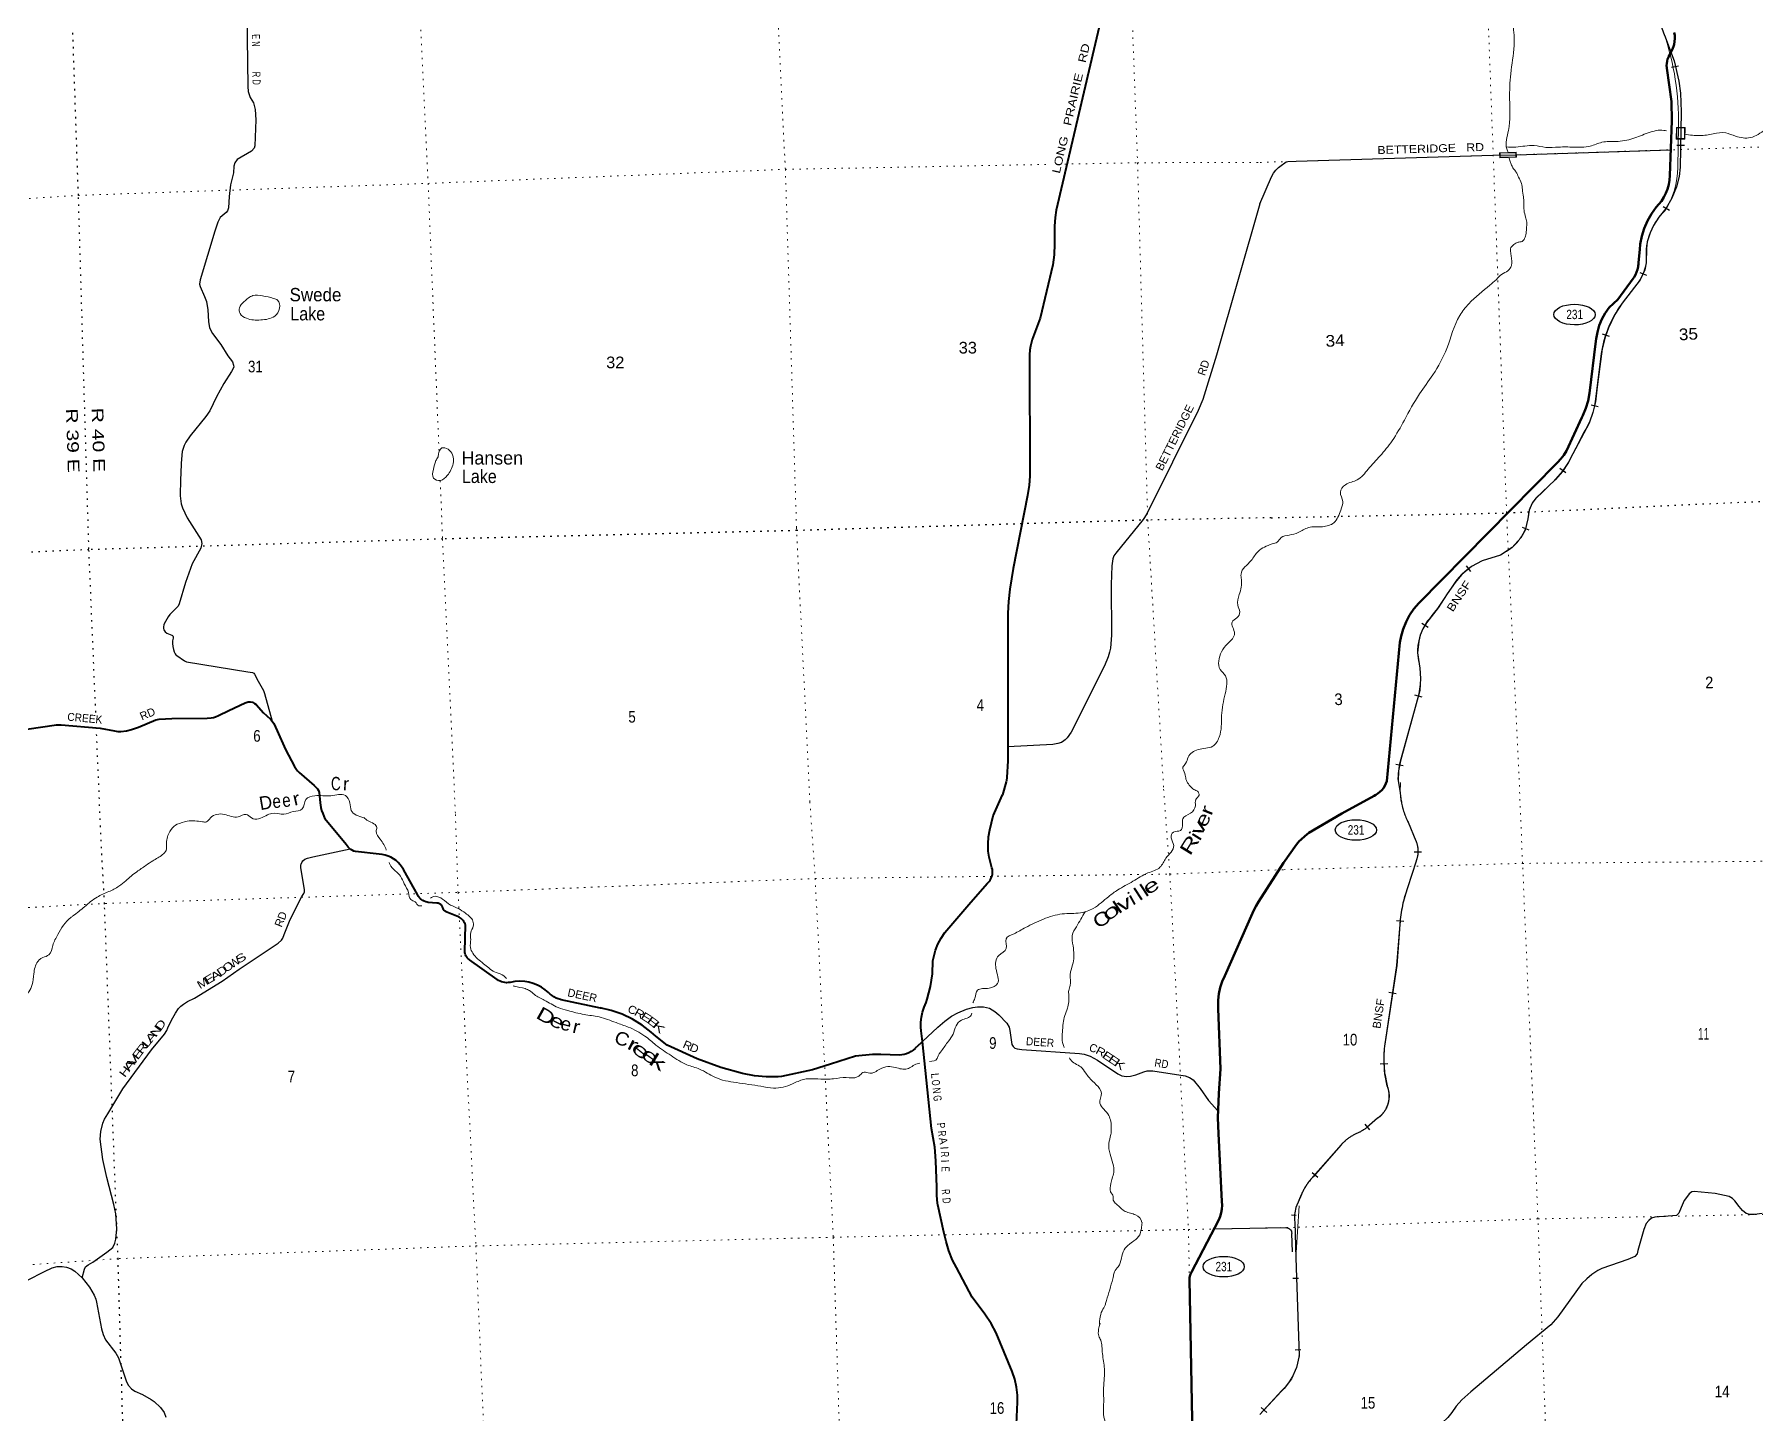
# Model space of a CAD drawing. Header units: feet. Extents: x 733631 to 986127, y 195788 to 388968.
# Drawn here: x 780988 to 806807, y 234377 to 255072 of the extents above; entities that cross this region are included whole.
import ezdxf
from ezdxf.enums import TextEntityAlignment as Align

# ---------------------------------------------------------------- set-up
doc = ezdxf.new("R2010")
doc.units = ezdxf.units.FT
doc.header["$LTSCALE"] = 70
doc.linetypes.add('DOTTED', pattern=[1.5, 0.3, -1.2])
for name, color, linetype, lineweight in [('17', 7, 'Continuous', 25), ('23', 7, 'Continuous', 70), ('26', 7, 'Continuous', 40), ('29', 7, 'Continuous', 25), ('31', 7, 'Continuous', 13), ('34', 7, 'Continuous', 25), ('39', 7, 'Continuous', 13), ('6', 7, 'DOTTED', 25), ('7', 7, 'DOTTED', 13)]:
    doc.layers.add(name, color=color, linetype=linetype, lineweight=lineweight)
for name, color, linetype in [('27', 7, 'Continuous'), ('30', 7, 'Continuous'), ('41', 7, 'Continuous')]:
    doc.layers.add(name, color=color, linetype=linetype)

msp = doc.modelspace()

# ---------------------------------------------------------------- linework, layer by layer
at = {"layer": '17'}
for centre, major_axis in [((804077.4, 250871.76), (-309.24, 1)), ((800800.27, 243142.77), (-309.24, 1)), ((798817.85, 236594.58), (309.24, -1))]:
    msp.add_ellipse(centre, major_axis=major_axis, ratio=0.500121, dxfattribs=at)
at = {"layer": '23'}
for points in [[(801265.26, 243873.47), (801460.91, 245952.57), (801478.22, 246047.25), (801509.4, 246156.67), (801551.84, 246262.24), (801605.08, 246362.79), (801668.54, 246457.23), (801741.52, 246544.51), (803813.07, 248642.24), (803824.41, 248653.01), (803874.46, 248706.96), (803918.59, 248765.85), (803956.32, 248829.02), (804188.47, 249329.65), (804203.05, 249358.84), (804248.15, 249466.61), (804281.73, 249578.5), (804303.43, 249693.29), (804397.33, 250475.03), (804401.1, 250506.99), (804420.14, 250608.04), (804449.63, 250706.54), (804489.26, 250801.41), (804538.59, 250891.63), (804597.08, 250976.19), (804727.12, 251097.58), (804955.63, 251411.79), (804970.36, 251432.38), (804991.74, 251468.3), (805009.24, 251506.26), (805022.69, 251545.84), (805031.92, 251586.6), (805033.88, 251603.11), (805036.81, 251627.83), (805038.89, 251653.11), (805055.07, 251849.62), (805063.44, 251926.63), (805086.93, 252046.29), (805122.79, 252162.84), (805170.65, 252275), (805229.96, 252381.55), (805300.09, 252481.31), (805380.26, 252573.19), (805417.6, 252630.1), (805448.87, 252690.74), (805473.63, 252754.31), (805491.61, 252820.13), (805502.61, 252887.46), (805506.51, 252955.57), (805537.9, 253776.94), (805530.8, 254066.12), (805461.54, 254565), (805460.61, 254573.1), (805459, 254605.65), (805460.8, 254638.18), (805465.99, 254670.35), (805474.52, 254701.8), (805486.28, 254732.19), (805488.33, 254736.18), (805501.59, 254762.01), (805513.7, 254786.18), (805540.58, 254839.8), (805553.08, 254864.74), (805561.21, 254889.8), (805570.18, 254920.95), (805578.15, 254965.91), (805581.38, 255011.46), (805579.83, 255057.1), (805573.52, 255102.33)], [(799715.51, 242648.9), (799910.22, 242926.25), (799927.64, 242951.21), (799951.96, 242976.25), (799977.33, 243002.38), (800036.7, 243052.34), (800094.34, 243097.89), (800591.16, 243388.22), (801072.28, 243656.03), (801098.84, 243669.92), (801131.25, 243690.92), (801161.29, 243715.19), (801188.63, 243742.46), (801212.96, 243772.44), (801234.03, 243804.8), (801251.6, 243839.19), (801265.26, 243873.47)], [(798353.06, 233778.37), (798303.86, 236404.59), (798306.4, 236425.09), (798312.71, 236454.52), (798322.06, 236483.13), (798334.36, 236510.61), (798744.13, 237297.58), (798764.06, 237347.33), (798779.93, 237402.56), (798789.95, 237459.15), (798793.99, 237516.47), (798792.02, 237573.9), (798739.77, 238592.54), (798728.81, 238827.27), (798743.18, 239190.69), (798769.99, 239559.27), (798737.5, 240463.38), (798735.15, 240497.02), (798735.27, 240591.81), (798745.29, 240686.06), (798765.12, 240778.74), (798794.52, 240868.85), (798833.18, 240955.39), (799252.26, 241896.22), (799270.11, 241941.03), (799302.7, 242005.79), (799341.88, 242066.79), (799715.51, 242648.9)]]:
    msp.add_lwpolyline(points, dxfattribs=at)
at = {"layer": '26'}
for points in [[(797059.59, 255663.12), (796305.35, 252436.44), (796289.09, 252327.19), (796282.14, 252195.29), (796281.8, 251930.56), (796276.68, 251766.03), (796254.6, 251618.57), (796068.19, 250816.99), (795948.43, 250496.25), (795920.6, 250399.14), (795913.15, 250342.03), (795908.68, 250268.78), (795911.5, 248446.12), (795901.99, 248314.65), (795875.53, 248158.12), (795661.39, 247062.72), (795611.84, 246756.15), (795590.56, 246570.33), (795580, 246395.53), (795582.18, 244180.82), (795567.27, 243931.83), (795561.4, 243884.34), (795556.44, 243863.24), (795501.79, 243667.62)], [(780219.37, 244559.48), (781317.68, 244719.86), (781387.59, 244721.36), (781971.29, 244669.59), (782186.24, 244628.58), (782240.23, 244618.49), (782280.97, 244618.49), (782370.15, 244627.42), (782443.93, 244647.6), (782548.89, 244686.69), (782807.55, 244795.61), (782859.09, 244804.84), (783045.63, 244815.47), (783579.01, 244819.79), (783639.95, 244824.26), (783670.99, 244830.08), (783702.03, 244839.79), (783746.01, 244858.7), (783900.21, 244933.72), (784149.21, 245047.5), (784192.84, 245063.34), (784224.87, 245064.97), (784257.85, 245057.21), (784288.89, 245041.68), (784310.75, 245024.85), (784420.2, 244897.49), (784465.43, 244859.2), (784533.33, 244799.03), (784554.67, 244775.73), (784577.95, 244738.85), (784627.23, 244628.46), (784753.65, 244348.08), (784888.36, 244096.32), (784918.78, 244050.16), (784932.98, 244030.32), (784958.2, 244003.14), (785181.86, 243810.25), (785229.8, 243760.49), (785249.2, 243737.2), (785256.52, 243706.54), (785271.54, 243549.46), (785280.25, 243479.02), (785291.81, 243436.84), (785309.35, 243391.66), (785342.48, 243308.34)], [(794300.53, 239969.62), (794283.48, 240130.47), (794283.36, 240134.51), (794279.19, 240181.01), (794278.77, 240258.67), (794286.46, 240335.95), (794302.18, 240412), (794325.77, 240486), (794356.97, 240557.12), (794373.45, 240607.08), (794421.85, 240794.94), (794450.34, 240986.83), (794458.62, 241180.65), (794470.28, 241242.82), (794497.05, 241339.25), (794533.76, 241432.35), (794580, 241521.11), (794635.26, 241604.55), (795029.19, 242059.67), (795276.91, 242344.42), (795286.85, 242353.91), (795302.72, 242371.78), (795316.64, 242391.22), (795328.45, 242412), (795338.02, 242433.9), (795345.25, 242456.69), (795350.06, 242480.1), (795352.4, 242503.89), (795352.23, 242527.8), (795349.57, 242551.55), (795344.44, 242574.9), (795301, 242735.14), (795288.67, 242826.35), (795284.7, 242933.32), (795291.95, 243040.12), (795310.31, 243145.58), (795362.39, 243353.34), (795501.79, 243667.62)], [(787100.59, 242002.29), (787094.97, 242009.76), (787087.67, 242017.59), (787079.59, 242024.62), (787070.83, 242030.76), (787061.47, 242035.95), (787051.62, 242040.13), (787041.38, 242043.27), (787030.87, 242045.31), (787020.21, 242046.25), (786891.94, 242056.17), (786875.37, 242059.2), (786853.78, 242065.25), (786832.95, 242073.51), (786813.1, 242083.91), (786794.44, 242096.33), (786777.18, 242110.63), (786761.51, 242126.65), (786747.6, 242144.23), (786735.6, 242163.16), (786519.3, 242550.2), (786500.4, 242582.42), (786473.69, 242619.38), (786443.27, 242653.34), (786409.46, 242683.94), (786372.64, 242710.83), (786333.21, 242733.73), (786291.6, 242752.38), (786248.27, 242766.58), (786203.7, 242776.18), (786158.36, 242781.06), (785799.4, 242820.05), (785777.37, 242827.65), (785754.03, 242838.41), (785731.94, 242851.56), (785711.35, 242866.94), (785692.48, 242884.38), (785675.53, 242903.71), (785660.7, 242924.7), (785342.48, 243308.34)], [(794300.53, 239969.62), (794275.98, 239946.45), (794194.63, 239869.67), (794190.65, 239865.78), (794162.46, 239841.36), (794131.88, 239820.01), (794099.23, 239801.98), (794064.87, 239787.46), (794029.19, 239776.61), (793992.56, 239769.55), (793955.4, 239766.36), (793676.15, 239777.6), (793550.82, 239775.45), (793299.04, 239751.35), (792924.85, 239632.26), (792654.76, 239544.79), (792186.99, 239444.92), (792139.52, 239441.37), (791960.01, 239439.84), (791781.34, 239457.09), (791605.44, 239492.92), (791281.31, 239581.52), (790923.54, 239711.46), (790472.5, 239915.19), (790304.52, 240051.22), (790235.79, 240113.21), (790099.74, 240217.34), (789953.54, 240306.68), (789798.81, 240380.25), (789637.23, 240437.24), (789470.58, 240477.03), (789472.72, 240473.06), (788886.74, 240597.69), (788875.74, 240599.96), (788841.6, 240609.51), (788808.64, 240622.57), (788777.24, 240639.01), (788747.72, 240658.64), (788720.41, 240681.25), (788697.13, 240704.19), (788645.46, 240747.75), (788589.53, 240785.66), (788529.94, 240817.52), (788467.34, 240842.98), (788402.43, 240861.75), (788342.28, 240870.38), (788267.58, 240873.93), (788192.92, 240869.65), (788119.12, 240857.6), (788114.89, 240856.78), (788090.25, 240853.6), (788065.42, 240853), (788040.66, 240855.01), (788016.24, 240859.59), (787992.44, 240866.7), (787969.51, 240876.26), (787947.71, 240888.16), (787927.27, 240902.28), (787509.77, 241195.99), (787500.2, 241203.37), (787487.58, 241215.02), (787476.25, 241227.94), (787466.32, 241241.96), (787457.92, 241256.95), (787451.14, 241272.73), (787446.04, 241289.13), (787442.68, 241305.98), (787441.1, 241323.09), (787448.91, 241717.32), (787443.52, 241734.76), (787435.88, 241752.77), (787426.39, 241769.89), (787415.18, 241785.92), (787402.34, 241800.69), (787388.03, 241814.04), (787372.41, 241825.82), (787355.64, 241835.9), (787337.91, 241844.17), (787319.41, 241850.55), (787169.32, 241909.86), (787169.01, 241909.97), (787160.41, 241913.8), (787152.26, 241918.49), (787144.65, 241924.02), (787137.65, 241930.31), (787131.36, 241937.3), (787125.82, 241944.91), (787121.55, 241952.29), (787106.44, 241990.8), (787100.59, 242002.29)], [(795677.49, 233465.39), (795727.88, 234562.08), (795726.12, 234665.92), (795712.2, 234787.9), (795685.61, 234907.75), (795646.64, 235024.17), (795406.2, 235600.35), (795330.23, 235742.1), (795235.21, 235882.81), (795045.7, 236138.33), (794811.81, 236580.43), (794753.64, 236692.29), (794698.02, 236830.41), (794657.14, 236973.59), (794620.95, 237112.69), (794531.33, 237519.96), (794527.48, 237544), (794515.76, 237665.82), (794516.83, 237788.21), (794504.45, 238181.79), (794487.32, 238388.95), (794438.67, 238666.6), (794300.53, 239969.62)]]:
    msp.add_lwpolyline(points, dxfattribs=at)
at = {"layer": '29'}
for p, q in [((799361.81, 252534.55), (799536.28, 252935.47)), ((799848.63, 236815.81), (799839.89, 237093.54))]:
    msp.add_line(p, q, dxfattribs=at)
for points in [[(784172.81, 255375.3), (784189.29, 254290.14), (784191.72, 254215.38), (784223.78, 254127.16), (784271.13, 254048.25), (784295.91, 253946.72), (784309.02, 253792.75), (784293.29, 253404.03), (784279.89, 253367.3), (784241.83, 253321.43), (784027.43, 253194.87), (783991.77, 253145.24), (783979.34, 253094.63), (783971.13, 252994.94), (783927.34, 252815.55), (783905.6, 252640.95), (783895.74, 252472.81), (783883.17, 252426.99), (783863.13, 252402.93), (783801.16, 252354.39), (783774.97, 252326.74), (783736.17, 252255.17), (783692.57, 252124.31), (783470.42, 251390.44), (783462.41, 251326.28), (783471.19, 251292), (783539.37, 251144.67), (783566.6, 251065.64), (783587.32, 250944.09), (783596.01, 250766.47), (783614.7, 250670.67), (783657.33, 250586.56), (783780.7, 250422.88), (783886.05, 250254.56), (783959.32, 250165.43), (783974.27, 250111.95), (783975.35, 250081.22), (783943.51, 250015.89), (783826.9, 249838.11), (783719.12, 249640.4), (783618.71, 249429.62), (783558.46, 249343.88), (783322.74, 249054.95), (783258.05, 248958.47), (783234.01, 248906.34), (783204.37, 248816.45), (783186.59, 248644), (783180.7, 248488.91)], [(799905.12, 253171.2), (802855.6, 253259.61), (803205.26, 253268.37), (805521.17, 253341.64)], [(799536.28, 252935.47), (799567.11, 252989.65), (799601.97, 253035.97), (799637.97, 253076.56), (799679.68, 253109.16), (799732.83, 253148.61), (799754.54, 253160.05), (799780.25, 253166.34), (799905.12, 253171.2)], [(799361.81, 252534.55), (798708.24, 250262.01), (798507.14, 249600.41), (798436.16, 249434.06), (797667.66, 247885.88), (797609.01, 247797.4), (797198.77, 247293.95), (797173.43, 247252.58), (797155.46, 247208.76), (797139.28, 247101.91), (797129.48, 246824.59), (797133.83, 246062.52), (797119.54, 245867.45), (797104.96, 245808.82), (797088.1, 245741.63), (797029.85, 245602.1), (796533.58, 244608.94), (796470.64, 244523.91), (796439.21, 244494.7), (796419.26, 244477.73), (796385.32, 244456.51), (796333.68, 244438.53), (796255.48, 244425.74), (795581.97, 244389.11)], [(783180.7, 248488.91), (783177.44, 248403.1), (783174.73, 248152.3), (783189.94, 248034.2), (783205.97, 247974.05), (783278.07, 247822.17), (783486.45, 247493.53), (783498.5, 247436.73), (783480.98, 247370.02), (783350.35, 247135.15), (783253.75, 246854.93), (783159.9, 246533.52), (783141.87, 246497.36), (783017.64, 246375.13), (782994.3, 246336.74), (782934.49, 246234.28), (782927.48, 246216.74), (782923.47, 246188.67), (782923.88, 246166.57), (782929.48, 246146.57), (782939.5, 246129.02), (782949.52, 246115.99), (782975.13, 246093.48), (783045.69, 246062.36), (783057.72, 246056.84), (783061.72, 246052.34), (783068.09, 246039.99), (783069.73, 246020.26), (783060.35, 245977.05), (783058.72, 245939.56), (783061.73, 245892.44), (783073.19, 245850.11), (783082.77, 245814.25), (783093.79, 245792.19), (783099.99, 245782.26), (783109.81, 245770.14), (783124.84, 245757.11), (783240.06, 245677.41), (783250.07, 245672.4), (783268.04, 245666.59), (784189.26, 245515.5), (784254.9, 245502.99), (784276.94, 245492.97), (784289.68, 245478.42), (784342.14, 245373.03), (784420.11, 245234.11), (784435.23, 245191.23), (784554.67, 244775.73)], [(781703.31, 236428.88), (781736.33, 236557.42), (781754.98, 236591.03), (781792.3, 236620.9), (781864.15, 236662.91), (782073.11, 236812.27), (782165.46, 236882.29), (782192.53, 236946.69), (782206.51, 237005.51), (782221.43, 237162.34), (782210.24, 237386.38), (782177.6, 237529.21), (782073.11, 237932.48), (782013.41, 238201.33), (781975.15, 238506.59), (781983.56, 238619.55), (782012.47, 238745.57), (782040.45, 238807.19), (782088.04, 238888.4), (782311.94, 239261.8), (782744.8, 239844.31), (782938.84, 240083.29), (782971.49, 240138.37), (782990.15, 240175.71), (783043.33, 240292.4), (783103.96, 240394.15), (783148.74, 240465.1), (783182.3, 240500.85), (783222.44, 240531.38), (783283.08, 240569.65), (783386.63, 240621), (783804.57, 240874.91), (784058.32, 241054.15), (784643.24, 241445.29), (784691.89, 241489.7), (784712.27, 241521.84), (784730.01, 241576.91), (784819.56, 241800.95), (784998.68, 242144.49), (785025.73, 242190.23), (785035.06, 242216.37), (785038.79, 242248.11), (784983.75, 242577.64), (784982.82, 242619.65), (784986.55, 242632.72), (785001.47, 242664.46), (785013.61, 242682.19), (785044.39, 242703.66), (785081.7, 242718.6), (785162.87, 242741.93), (785721.23, 242859.56)], [(794300.53, 239969.62), (794530.59, 240186.13), (794636.95, 240273.88), (794739.57, 240350.43), (794831, 240400.85), (794963.48, 240454.99), (795054.91, 240483), (795127.68, 240492.34), (795219.11, 240490.47), (795306.81, 240469.93), (795387.04, 240423.25), (795448.62, 240372.84), (795568.03, 240245.87), (795603.49, 240184.26), (795612.82, 240133.85), (795642.67, 239924.73), (795659.47, 239896.72), (795687.45, 239872.45), (795722.91, 239859.38), (795791.94, 239850.04), (796657.72, 239790.29), (796728.63, 239779.09), (796814.46, 239752.95), (796926.41, 239693.2), (797232.42, 239484.08), (797292.13, 239457.94), (797359.3, 239446.74), (797422.75, 239450.47), (797501.11, 239469.15), (797620.53, 239513.96), (797672.78, 239528.89), (797715.45, 239533.62), (797754.88, 239528.9), (798240.01, 239454.21), (798307.19, 239431.8), (798359.43, 239394.46), (798463.92, 239267.5), (798590.8, 239088.25), (798731.06, 238933.71)], [(806892.48, 237393.39), (806775.99, 237378.38), (806704.59, 237378.38), (806651.97, 237393.39), (806595.61, 237434.78), (806546.75, 237498.69), (806482.87, 237581.44), (806445.29, 237619.05), (806396.43, 237649.1), (806185.98, 237694.23), (805870.31, 237724.31), (805838.38, 237718.7), (805797.04, 237684.86), (805770.74, 237651.01), (805720, 237588.94), (805674.9, 237483.65), (805642.97, 237395.3), (805609.14, 237361.46), (805481.37, 237350.18), (805282.2, 237338.9), (805233.35, 237323.86), (805193.88, 237288.1), (805154.43, 237241.13), (805118.72, 237152.73), (805028.53, 236836.85), (805015.39, 236786.11), (804983.44, 236746.6), (804878.22, 236701.48), (804487.39, 236566.1), (804427.27, 236536.05), (804337.07, 236475.85), (804261.92, 236411.95), (804186.75, 236340.48), (803825.99, 235844.1), (803720.77, 235723.76), (803360, 235422.93), (802524.19, 234719.09)], [(798679.44, 237160.44), (799742.11, 237182.13), (799742.11, 237182.13)], [(799742.11, 237182.13), (799766.8, 237178.65), (799789.65, 237169.77), (799805.05, 237159.98), (799817.64, 237149.24), (799832.57, 237128.7), (799835.84, 237117.97), (799839.89, 237093.54)], [(780886.44, 236394.04), (781140.19, 236520.99), (781252.16, 236577.02), (781326.77, 236595.67), (781405.15, 236599.42), (781468.57, 236588.21), (781539.49, 236562.08), (781595.44, 236528.46), (781703.31, 236428.88)], [(781703.31, 236428.88), (781814.69, 236288.57), (781885.59, 236169.08), (781907.98, 236109.34), (781919.18, 236064.53), (781993.81, 235661.25), (782016.2, 235575.37), (782053.52, 235496.95), (782208.37, 235297.19), (782247.56, 235228.1), (782366.97, 234869.63), (782398.68, 234811.76), (782441.6, 234765.08), (782491.97, 234725.88), (782605.79, 234675.46), (782738.26, 234602.66), (782784.91, 234570.91), (782880.06, 234483.17), (782934.17, 234406.61), (782956.55, 234339.41)], [(802524.19, 234719.09), (802390.45, 234595.67), (802305.9, 234503.53), (802238.26, 234405.76), (802176.25, 234332.44), (802095.45, 234255.34), (801960.17, 234165.09), (801928.22, 234121.86), (801885.01, 234052.28), (801757.24, 233901.86), (801636.98, 233608.55), (801231.12, 232247.27), (801219.85, 232157.04), (801216.09, 232059.25), (801223.61, 231931.41), (801246.16, 231826.11), (801272.46, 231750.91), (801381.29, 231510.44)]]:
    msp.add_lwpolyline(points, dxfattribs=at)
at = {"layer": '31'}
for p, q in [((802954.48, 253299.2), (803204.38, 253306.55)), ((803204.38, 253306.55), (803206.58, 253231.58))]:
    msp.add_line(p, q, dxfattribs=at)
msp.add_lwpolyline([(803206.58, 253231.58), (802956.69, 253224.23), (802954.48, 253299.2)], dxfattribs=at)
msp.add_lwpolyline([(803196.61, 253298.31), (802962.71, 253291.44), (802964.44, 253232.46), (803198.34, 253239.34)], close=True, dxfattribs=at)
at = {"layer": '34'}
for p, q in [((805530.77, 254579.94), (805639.24, 254601.6)), ((805614.26, 253412.69), (805724.86, 253410.93)), ((805407.31, 252493.48), (805501.77, 252435.93)), ((805057.09, 251504.77), (805159.37, 251462.65)), ((804490.58, 250581.28), (804595.48, 250546.2)), ((804326.35, 249516.77), (804434.62, 249494.15)), ((803859.83, 248567.85), (803948.59, 248501.84)), ((803291.05, 247682.98), (803394.44, 247643.65)), ((802452.33, 247105.58), (802518.29, 247016.78)), ((801787.86, 246242.5), (801882.85, 246185.84)), ((801681.11, 245168.35), (801788.51, 245141.89)), ((801400.28, 244131.46), (801508.65, 244109.34)), ((801674.03, 242816.54), (801784.61, 242814.13)), ((801409.17, 241785.48), (801519.27, 241774.92)), ((801293.13, 240709.67), (801402.49, 240693.1)), ((801166.48, 239636.14), (801276.98, 239640.97)), ((800933.98, 238731.18), (801005.36, 238646.69)), ((800146.09, 238009.13), (800229.3, 237936.26)), ((799835.79, 237370.96), (799903.75, 237366.6)), ((799853.4, 236420.34), (799937.5, 236423.1)), ((799891.2, 235348.8), (799976.56, 235351.6)), ((799381.88, 234483.15), (799463.64, 234408.66))]:
    msp.add_line(p, q, dxfattribs=at)
at = {"layer": '34', "lineweight": 13}
for p, q in [((805603.41, 253503.68), (805606.5, 253679.08)), ((805737.01, 253676.78), (805606.5, 253679.08)), ((805636, 253702.95), (805626, 253076.95)), ((805733.39, 253501.39), (805736.48, 253676.79)), ((805733.92, 253501.38), (805603.41, 253503.68)), ((805014, 251326.95), (804781, 251026.95)), ((804477, 250285.95), (804390, 249565.95)), ((804213, 249097.95), (803988, 248657.95)), ((803718, 248327.95), (803575, 248181.95)), ((802863, 247233.95), (802724, 247188.95)), ((802299, 246875.95), (802022, 246461.95)), ((801724, 245111.95), (801465, 244172.95)), ((801468, 243855.95), (801463, 243705.95)), ((801582, 243259.95), (801698.07, 242980.4)), ((801702, 242677.95), (801575, 242277.95)), ((801231, 239484.95), (801266, 239305.95)), ((801126, 238819.95), (800962.27, 238681.63)), ((800577, 238419.95), (800161, 237944.95)), ((799982, 237674.95), (799899, 237482.95)), ((799683.37, 234730.76), (799361.02, 234376.94))]:
    msp.add_line(p, q, dxfattribs=at)
at = {"layer": '34'}
for points in [[(805259.03, 255519.33), (805429.24, 255057.27)], [(805428.61, 255060.38), (805571.85, 254677.93), (805639.74, 254369.41), (805668.03, 254191.1), (805679.52, 253912.46), (805662.87, 253082.51), (805646.11, 252942.17), (805609.33, 252789.32), (805538.62, 252615.25), (805450.22, 252468.77), (805343.99, 252330.61), (805262.82, 252209.07), (805211.9, 252097.27), (805167.36, 251960.7), (805157.46, 251861.63), (805150.39, 251645.1), (805129.89, 251542.5), (805062.7, 251393.19), (804792.57, 251043.63), (804683.66, 250873.8), (804586.79, 250674.97), (804538, 250532.74), (804490.61, 250359.38), (804418.48, 249787.62), (804391.62, 249565.43), (804354.85, 249402.68), (804295.45, 249245.59), (804053.6, 248785.63), (803983.59, 248646.23), (803897.31, 248520.27), (803788.2, 248394.26), (803499.69, 248116.79), (803445.44, 248044.08), (803398.77, 247940.76), (803380.38, 247806.31), (803336.54, 247640.73), (803272.89, 247526.1), (803144.9, 247376.8), (802969.52, 247263.58), (802695.13, 247178.66), (802531.07, 247093.75), (802389.63, 246974.87), (802287.12, 246854.63), (802171.08, 246682.63), (802032.53, 246475.34), (801857.49, 246248.55), (801802.68, 246161.1), (801763.44, 246062.44), (801741.86, 245972.87), (801724.89, 245797.37), (801760.6, 245569.88), (801770.15, 245415.26), (801757.42, 245235.53), (801468.88, 244181.9), (801439.18, 244031.88), (801434.23, 243880.45)], [(803502.5, 248120.13), (803501.1, 248118.68), (803496.01, 248113.22), (803491, 248107.65), (803486.07, 248102.02), (803481.24, 248096.27), (803476.52, 248090.48), (803471.9, 248084.55), (803467.4, 248078.59), (803462.97, 248072.54), (803458.69, 248066.42), (803454.5, 248060.21), (803450.41, 248053.96)], [(801432.14, 243879.48), (801464.1, 243705.97), (801465.49, 243685.6), (801467.34, 243665.32), (801469.54, 243645.06), (801471.98, 243624.7), (801474.89, 243604.5), (801478.13, 243584.42), (801481.61, 243564.25), (801485.56, 243544.22), (801489.85, 243524.33), (801494.5, 243504.35), (801499.48, 243484.62), (801504.69, 243464.89), (801510.37, 243445.22), (801516.39, 243425.78), (801522.75, 243406.37), (801529.35, 243387.1), (801536.41, 243367.85), (801543.69, 243348.84), (801551.44, 243329.87), (801559.41, 243311.15), (801567.72, 243292.45), (801576.37, 243274), (801583, 243260.4), (801699.08, 242980.83), (801699.66, 242979.5), (801702.32, 242973.1), (801704.87, 242966.72), (801707.28, 242960.24), (801709.59, 242953.76), (801711.81, 242947.21), (801713.88, 242940.65), (801715.84, 242934.05), (801717.71, 242927.42), (801719.44, 242920.73), (801721.07, 242914.01), (801722.57, 242907.29), (801723.98, 242900.54), (801725.21, 242893.75), (801726.37, 242886.96), (801727.41, 242880.17), (801728.33, 242873.33), (801729.11, 242866.47), (801729.78, 242859.58), (801730.36, 242852.73), (801730.77, 242845.83), (801731.07, 242838.94), (801731.28, 242832.04), (801731.36, 242825.18), (801731.29, 242818.25), (801731.14, 242811.35), (801730.82, 242804.48), (801730.45, 242797.61), (801729.91, 242790.69), (801729.25, 242783.86), (801728.49, 242777.03), (801727.62, 242770.16), (801726.58, 242763.35), (801725.48, 242756.56), (801724.22, 242749.78), (801722.87, 242742.98), (801721.39, 242736.27), (801719.77, 242729.57), (801718.07, 242722.89), (801716.26, 242716.22), (801714.28, 242709.63), (801712.23, 242703.01), (801710.06, 242696.47), (801707.76, 242689.96), (801705.36, 242683.53), (801703.04, 242677.58), (801576.04, 242277.6), (801564.19, 242244.56), (801553.16, 242211.46), (801542.7, 242178.16), (801532.55, 242144.52), (801523.21, 242110.81), (801514.52, 242077.07), (801506.13, 242043.01), (801498.56, 242008.86), (801491.63, 241974.7), (801485.18, 241940.13), (801479.45, 241905.74), (801474.09, 241871.21), (801469.48, 241836.41), (801465.57, 241801.78), (801462.24, 241766.93), (801459.35, 241732.14), (801459.1, 241727.88), (801412.09, 241112.83), (801228.09, 239898.82), (801225.04, 239862.02), (801222.85, 239825.32), (801221.28, 239788.57), (801220.12, 239751.57), (801219.82, 239714.7), (801220.17, 239677.99), (801220.92, 239641.03), (801222.53, 239604.21), (801224.79, 239567.54)], [(801224.79, 239567.54), (801227.67, 239530.61), (801231.2, 239494.03), (801232.09, 239485.11), (801267.06, 239306.26), (801269.69, 239299.72), (801272.19, 239293.05), (801274.58, 239286.34), (801276.91, 239279.56), (801279.07, 239272.74), (801281.11, 239265.94), (801283.08, 239259.05), (801284.89, 239252.14), (801286.56, 239245.22), (801288.15, 239238.22), (801289.58, 239231.25), (801290.93, 239224.25), (801292.15, 239217.18), (801293.21, 239210.14), (801294.15, 239203.06), (801295.01, 239195.99), (801295.72, 239188.85), (801296.32, 239181.76), (801296.77, 239174.6), (801297.11, 239167.49), (801297.34, 239160.33), (801297.42, 239153.21), (801297.37, 239146.08), (801297.24, 239138.95), (801296.93, 239131.8), (801296.54, 239124.65), (801296, 239117.54), (801295.36, 239110.43), (801294.55, 239103.33), (801293.64, 239096.24), (801292.64, 239089.2), (801291.49, 239082.14), (801290.21, 239075.12), (801288.8, 239068.1), (801287.31, 239061.13), (801285.64, 239054.17), (801283.87, 239047.25), (801282.01, 239040.35), (801280.02, 239033.52), (801277.87, 239026.67), (801275.64, 239019.9), (801273.27, 239013.17), (801270.83, 239006.47), (801268.21, 238999.79), (801265.5, 238993.2), (801262.7, 238986.67), (801259.76, 238980.12), (801256.69, 238973.69), (801253.56, 238967.29), (801250.27, 238960.95), (801246.89, 238954.61), (801243.4, 238948.42), (801239.79, 238942.26), (801236.1, 238936.15), (801232.29, 238930.08), (801228.35, 238924.15), (801224.32, 238918.21), (801220.21, 238912.38), (801215.98, 238906.62), (801211.66, 238900.96), (801207.23, 238895.36), (801202.74, 238889.81), (801198.1, 238884.38), (801193.4, 238879.01), (801188.58, 238873.72), (801183.68, 238868.5), (801178.69, 238863.4), (801173.63, 238858.38), (801168.48, 238853.45), (801163.22, 238848.6), (801157.91, 238843.86), (801152.48, 238839.18), (801147, 238834.64), (801141.41, 238830.15), (801135.75, 238825.8), (801130.04, 238821.52), (801126.68, 238819.08), (800962.96, 238680.77), (800952.89, 238673.03), (800942.71, 238665.56), (800932.4, 238658.27), (800921.94, 238651.05), (800911.37, 238644.11), (800900.71, 238637.38), (800889.91, 238630.71), (800878.99, 238624.32), (800867.99, 238618.15), (800856.79, 238612.11), (800845.59, 238606.32), (800834.29, 238600.65), (800822.81, 238595.21), (800811.32, 238590.02), (800799.69, 238585.02), (800790.8, 238581.31), (800779.99, 238575.82), (800769.08, 238570.04)], [(800769.08, 238570.04), (800758.23, 238564.12), (800747.47, 238557.92), (800736.89, 238551.57), (800726.39, 238545.01), (800715.98, 238538.34), (800705.67, 238531.4), (800695.54, 238524.36), (800686.08, 238517.37), (800675.62, 238509.66), (800665.81, 238502.06), (800656.2, 238494.3), (800646.72, 238486.35), (800637.36, 238478.29), (800628.14, 238469.99), (800619.04, 238461.56), (800610.13, 238452.98), (800601.33, 238444.29), (800592.76, 238435.36), (800584.29, 238426.31), (800577.82, 238419.22), (800161.81, 237944.2), (800151.57, 237933.74), (800141.65, 237923.13), (800131.9, 237912.34), (800122.21, 237901.37), (800112.83, 237890.24), (800103.68, 237878.98), (800094.59, 237867.55), (800085.79, 237855.93), (800077.23, 237844.21), (800068.79, 237832.24), (800060.65, 237820.23), (800052.62, 237808.09), (800044.84, 237795.72), (800037.35, 237783.29), (800030.03, 237770.68), (800022.89, 237758.02), (800015.99, 237745.12), (800009.33, 237732.23), (800002.9, 237719.09), (799996.71, 237705.96), (799990.7, 237692.66), (799984.98, 237679.29), (799983.01, 237674.52), (799900.38, 237481.93)], [(799883.19, 237263.13), (799900.61, 236725.78), (799948.74, 235260.1), (799910.19, 235081.21), (799833.77, 234914.61), (799723.1, 234768.56), (799684.16, 234730), (799361.83, 234376.2)]]:
    msp.add_lwpolyline(points, dxfattribs=at)
at = {"layer": '34', "lineweight": 13}
msp.add_lwpolyline([(805728.34, 253668.93), (805614.35, 253670.94), (805611.54, 253511.53), (805725.53, 253509.52)], close=True, dxfattribs=at)
for points in [[(801458, 241727.95), (801411, 241112.95), (801227, 239898.95)], [(799949.7, 237507.3), (799899.51, 236725.8), (799947.63, 235260.52), (799945.67, 235258.43)]]:
    msp.add_lwpolyline(points, dxfattribs=at)
for centre, radius, start, end in [((801648.24, 253782.59), 3988.55, 358.85589, 18.86732), ((804445.92, 253075.73), 1180.08, 326.59048, 0.05948), ((806063.99, 251759.32), 919.28, 133.51707, 171.01098), ((806269.16, 251795.97), 1118.28, 174.51024, 184.92547), ((804503.61, 251733.04), 652.23, 321.49283, 357.09233), ((806162.77, 250027.21), 1705.51, 144.1135, 171.27409), ((803156.13, 249765.14), 1249.84, 327.7364, 350.8298), ((802716.57, 249422.76), 1483.74, 312.4495, 328.97171), ((803811.99, 247822.97), 430.16, 123.43146, 178.40332), ((802686.54, 247910.93), 699.59, 284.60931, 353.76547), ((803045.28, 246307.68), 938.01, 110.02973, 142.71134), ((806542.39, 242751.41), 5848.25, 140.6193, 143.25747), ((802485.52, 245823.9), 760.14, 145.91036, 190.45576), ((800648.94, 245425.35), 1119.81, 343.74803, 13.45761), ((802451.68, 243912.12), 1020.57, 165.19217, 181.85734), ((802631.53, 243778.86), 1170.8, 183.57013, 206.3087), ((801336.26, 242824.45), 394, 338.17106, 23.31644), ((803458.51, 241589.84), 2005.27, 159.93081, 176.05047), ((803331.79, 239712.27), 2113.05, 174.93144, 186.17569), ((800888.25, 239151.61), 408.07, 305.6357, 22.22454), ((801106.11, 237946.07), 710.29, 116.39514, 138.1514), ((800517.61, 239252.89), 723.92, 292.13211, 307.89675), ((800754.78, 237356.97), 835.64, 135.28082, 157.63359), ((799111.87, 235346.63), 840.19, 312.85996, 354.11727)]:
    msp.add_arc(centre, radius, start, end, dxfattribs=at)
at = {"layer": '34'}
msp.add_arc((800429.39, 237331.99), 549.86, 164.17264, 187.19501, dxfattribs=at)
at = {"layer": '39'}
for points in [[(803882.05, 258223.72), (803832, 258093.95), (803580, 257852.95), (803383, 257645.95), (803276, 257411.95), (803123, 257040.95), (802973, 256790.95), (802941, 256513.95), (803002, 256222.95), (803059, 255964.95), (803113, 255521.95), (803157, 255219.95), (803172, 254904.95), (803122, 254481.95), (803105, 254103.95), (803088, 253629.95), (803062, 253354.95), (803082.51, 253302.15)], [(805733.64, 253575), (805955, 253554.95), (806158, 253580.95), (806345, 253595.95), (806493, 253545.95), (806715, 253525.95), (806940, 253642.95), (807167, 253772.95), (807370, 253846.95), (807630, 253824.95), (807958, 253693.95), (808192, 253609.95), (808485, 253436.95), (808772, 253281.95), (809020, 253254.95), (809257, 253239.95), (809421, 253196.95), (809610, 253038.95), (809764, 252827.95), (809897, 252661.95), (809964, 252516.95), (810095, 252354.95), (810117, 252169.95), (810071, 251983.95), (810062, 251739.95), (810106, 251529.95), (810188, 251379.95), (810306, 251222.95), (810447, 251018.95), (810525, 250900.95), (810618, 250807.95), (810690, 250748.95), (810818, 250685.95), (810872, 250700.95), (810883.83, 250711.11)], [(803054.06, 253384.95), (803197.66, 253382.59), (803471.5, 253407.08), (803649.6, 253378.14), (803841.05, 253382.59), (804063, 253382.95), (804311, 253396.95), (804490, 253454.95), (804700, 253466.95), (804953, 253510.95), (805182, 253596.95), (805419, 253633.95), (805457.87, 253625.68)], [(802901.7, 251391.58), (802941.98, 251439.93), (803034.64, 251500.36), (803115.22, 251568.85), (803127.31, 251597.05), (803139.39, 251645.4), (803131.34, 251721.94), (803123.28, 251798.49), (803123.28, 251875.04), (803143.42, 251899.21), (803199.82, 251943.53), (803244.14, 251959.64), (803304.57, 251975.76), (803320.69, 251995.9), (803348.89, 252068.42), (803356.95, 252161.08), (803360.98, 252257.77), (803344.86, 252334.32), (803320.69, 252431.01), (803316.66, 252551.87), (803312.63, 252636.48), (803296.52, 252749.28), (803284.43, 252837.92), (803240.11, 252930.58), (803199.82, 253011.15), (803163.57, 253059.5), (803135.36, 253111.87), (803111.19, 253168.28), (803103.13, 253200.51), (803095.08, 253228.71)], [(802901.75, 251391.79), (802809, 251312.95), (802494, 251034.95), (802357, 250856.95), (802164, 250363.95), (801956, 249969.95), (801754, 249680.95), (801527, 249289.95), (801343, 248977.95), (801163, 248752.95), (800984, 248551.95), (800820, 248392.95), (800643, 248319.95), (800567, 248208.95), (800604, 248068.95), (800573, 247939.95), (800472, 247750.95), (800299, 247690.95), (800089, 247676.95), (799935, 247602.95), (799801, 247564.95), (799681, 247526.95), (799620, 247458.95), (799544.25, 247433.54)], [(784408.39, 251152.66), (784264.05, 251156.09), (784131.08, 251065.43), (784062.8, 250974.54), (784071.24, 250887.79), (784166.21, 250815.57), (784381.18, 250791.16), (784589.85, 250849.52), (784661.44, 250966.8), (784633.88, 251087.41), (784574.52, 251114.09), (784408.39, 251152.66)], [(787039.26, 248738.54), (787098.29, 248871.65), (787189.81, 248851.93), (787256.77, 248768.82), (787264.46, 248635.52), (787178.36, 248457.16), (787075.19, 248385.53), (786973.19, 248419.13), (786969.59, 248550.51), (787006.46, 248680.99), (787039.26, 248738.54)], [(799544.25, 247433.54), (799333.67, 247320.18), (799230.25, 247183.81), (799078.09, 246981.37), (799084.4, 246898.61), (799052.15, 246673.18), (799028.24, 246512.72), (799059.23, 246414.45), (799017.21, 246324.28), (798944.12, 246261.58), (798981.2, 246088.64), (798880.13, 245940.2), (798743.83, 245675.49), (798765.44, 245550.67), (798844.91, 245453.74), (798866.41, 245332.97), (798840.14, 245184.57), (798786.36, 244859.43), (798750.81, 244532.77), (798653.39, 244398.59), (798434.35, 244350.06), (798283.92, 244232.63), (798248.02, 244140.61), (798207.14, 244082.84), (798236, 243988.56), (798252.47, 243904.06), (798344.61, 243768.6)], [(795674.68, 241585.39), (795847.54, 241679.84), (796114.4, 241805.59), (796398.94, 241883.42), (796671.19, 241902.26), (796863.18, 241967.02), (797094, 242146.16), (797230.39, 242243.48), (797456.69, 242373.99), (797683.17, 242498.45), (797862.41, 242583), (797953.11, 242719.26), (798031.01, 242812.68), (798068.34, 242910.86), (798032.42, 243024.87), (798064.08, 243110.74), (798170.45, 243134.36), (798199.64, 243234.3), (798203.35, 243309.17), (798319.93, 243393.73), (798393.16, 243507.21), (798400.4, 243598.36), (798448.78, 243666.59), (798435.2, 243712.62), (798386.53, 243742.75)], [(798386.53, 243742.75), (798370.61, 243751.59), (798344.61, 243768.6)], [(785928.09, 243327.32), (785738.8, 243433.08), (785715.33, 243551.78), (785649.72, 243659.2), (785433.45, 243657.27), (785190.86, 243656.64), (785059.02, 243598.39), (785004.2, 243459.32), (784867.82, 243419.14), (784729.37, 243380.93), (784549.13, 243392.13), (784459.1, 243357.28), (784347.19, 243309.69), (784243.72, 243323.01), (784161.36, 243377.38), (784041.09, 243339.67), (783835.89, 243376.48), (783627.06, 243324.19), (783566.6, 243264.46), (783509.67, 243265.68), (783278.67, 243274.11), (783125.84, 243227.79)], [(779036.27, 237995.37), (779161.09, 238168.07), (779463.08, 238397.99), (779716.69, 238559.68), (779867.5, 238776.67), (779909.18, 238929.54), (779852.48, 239125.72), (779952.78, 239213.8), (780052.91, 239243.28), (780113.15, 239319.97), (780226.38, 239446.85), (780225.45, 239669.07), (780292.99, 239834.89), (780352.1, 239883.26), (780378.03, 239894.19), (780409.45, 239923.48), (780456.38, 239973.48), (780465, 240084.88), (780445.1, 240203.45), (780480.34, 240368.23), (780508.91, 240423.7), (780657.22, 240527.46), (780817.78, 240627.58), (780870.77, 240677.77), (780901.93, 240715.14), (780953.08, 240823.86), (780978.35, 240984.29), (781039.13, 241172.12), (781074.4, 241207.6), (781112.12, 241229.01), (781205.75, 241272.43), (781262, 241411.62), (781339.63, 241577.77), (781531.77, 241830.43), (781565.39, 241853.73), (781738.88, 241992.65), (781926.36, 242136.06), (782101.62, 242218.46), (782254.67, 242300.15), (782357.19, 242382.24), (782522.72, 242516.86), (782659.24, 242610.14), (782762.13, 242680.12), (782908.74, 242773.72), (782961.35, 242836.02), (782967.89, 242949.38), (783019.09, 243120.74), (783038.33, 243151.66), (783129.02, 243230.61)], [(785925.76, 243329.04), (785991.06, 243280.8), (786121.62, 243177.91), (786111.22, 243123.02), (786173.58, 243003.8), (786224.58, 242924.62), (786261.5, 242842.97), (786262.57, 242839.46)], [(786308.14, 242654.6), (786316.75, 242628.56), (786398.67, 242530.16), (786477.99, 242449.87), (786532.15, 242334.43), (786596.85, 242205.18), (786630.5, 242099.17), (786694.23, 242064.85), (786751.99, 242006.04), (786795.32, 242005.11)], [(786923.61, 242121.55), (786995.31, 242148.25), (787104.67, 242107.23), (787227.26, 242017.31), (787344.12, 241964.49), (787449.38, 241895.13), (787562.28, 241775.51), (787566.71, 241698.88), (787529.25, 241604.74), (787529.11, 241500.1), (787524.19, 241380.31), (787561.24, 241294.62), (787632.55, 241212.05), (787721.78, 241138.14), (787800.6, 241073.99), (787819.34, 241056.41), (787912.55, 241005.1), (788027.37, 240954.5), (788065.49, 240917.86)], [(796739.73, 241914.44), (796609.09, 241692.16), (796548.48, 241562.93), (796559.55, 241403.67), (796559.41, 241151.11), (796516.54, 240971.94), (796517.52, 240812.36), (796495.64, 240736.9), (796495.85, 240666.19), (796475.76, 240469.57), (796434.77, 240359.15), (796412.08, 240245.27), (796400.18, 240109.52), (796396.98, 240018.5), (796421.11, 239894.01), (796427.12, 239881.4)], [(795058.57, 240550.41), (795086.64, 240618.93), (795127.31, 240739.44), (795304.23, 240769.37), (795427.31, 240839.99), (795404.04, 241065.53), (795444.45, 241258.77), (795558.31, 241365.47), (795555.82, 241508.84), (795674.68, 241585.39)], [(788165.77, 240804.37), (788185.15, 240799.44), (788343.9, 240764.13), (788411.55, 240733.97), (788484.12, 240675.69), (788632.28, 240591.55), (788837.86, 240480.96), (788984.82, 240435.17), (789229.2, 240376.34), (789452.68, 240339.06), (789707.98, 240254.32), (789889.96, 240187.43), (790140.79, 240052.03), (790306.69, 239917.95), (790531.97, 239759.5), (790770.74, 239621.7), (790960.73, 239557.08), (791188.91, 239435.1), (791512.79, 239354.58), (791878.3, 239299.64), (792069.11, 239273.44), (792354.15, 239335.12), (792519.76, 239403.07), (792598.31, 239411.65), (792691.31, 239410.6), (792869.3, 239406.21), (792970.19, 239411.47), (793159.53, 239431.69), (793325.03, 239439.02), (793366.48, 239470.66), (793425.84, 239510.95), (793511.21, 239495.51), (793660.86, 239556.89), (793782.94, 239595.15), (793896.57, 239580.62), (794071.03, 239559.95), (794222.19, 239637.54), (794264.65, 239646.17)], [(794408.71, 239672.05), (794520.93, 239713.8), (794526.48, 239730.15), (794587.91, 239833.14), (794690.6, 239973.82), (794761.94, 240083.2), (794806.59, 240205.86), (794884.74, 240291.2), (795033.95, 240366.71), (795043.42, 240395.03)], [(796504.69, 239728.28), (796520.2, 239699.19), (796675.25, 239589), (796748.83, 239498.43), (796801.53, 239429.4), (796907.93, 239323.72), (796984.61, 239198.89), (796963.19, 239044.65), (797020.56, 238955.57), (797094.21, 238862.98), (797132.68, 238668.23), (797125.5, 238575.06), (797097.39, 238440.81), (797114.52, 238281.75), (797169.66, 238006.72), (797146.14, 237919.08), (797128.42, 237839.72), (797122.14, 237718.29), (797160.7, 237648.82), (797159.96, 237608.38), (797192.21, 237546.79), (797239.98, 237505.89), (797339.56, 237424.23), (797423.29, 237396.61), (797494.84, 237370.62), (797593.36, 237258.62), (797593.55, 237252.56), (797584.04, 237169.42), (797543.43, 237046.89), (797445.02, 236962.92), (797405.53, 236933.36), (797325.35, 236847.95), (797238.33, 236594.62), (797180.11, 236518), (797163.91, 236454.85), (797144.3, 236371.38), (797047.52, 236042.98), (797030.81, 235995.98), (796983.12, 235905.55), (796962.08, 235739.2), (796963.91, 235745.32), (796942.41, 235657.75), (796973.93, 235491.07), (797000.47, 235289.88), (797029.79, 235064.53), (797018.56, 234779.29), (797018.23, 234532.79), (797017.31, 234369.1), (797029.37, 234306.86), (797059.75, 234176.5), (797022.23, 234084.38), (796996.23, 234075.46), (796946.7, 234108.22), (796900.63, 234159.27), (796765.79, 234205.45), (796516.94, 234213.63), (796448.42, 234207.39), (796360.35, 234180.32), (796293.61, 234117.56), (796277.43, 233925.1), (796290.27, 233773.98), (796327.97, 233603.46), (796238.79, 233418.75), (796204.11, 233300.46), (796245.02, 233156.3), (796199.26, 232940.66), (796193.55, 232801.07), (796178.74, 232693.51), (796167.96, 232650.74), (796128.98, 232605.04), (796135.99, 232574.96), (796153.12, 232415.89), (796115.43, 232200.52), (796050.24, 231960.02), (796045.08, 231866.91), (796048.86, 231825.2)]]:
    msp.add_spline(points, degree=3, dxfattribs=at)
at = {"layer": '6'}
msp.add_line((781978.83, 243190.4), (781915.04, 244714.45), dxfattribs=at)
for points in [[(781907.02, 244906.19), (781804.32, 247360.03), (781647.28, 252659.63), (781466.33, 257946.44), (781237.67, 263203.6), (780983.28, 268514.68), (780789.51, 273752.58), (780592.77, 279099.63), (780320.41, 284402.11), (780134.33, 289110.19)], [(799530.29, 247825.53), (803059.9, 247896.92), (808564.31, 248148.61), (813106.5, 248262.18)], [(799530.29, 247825.53), (797679.19, 247790.32), (792416.92, 247632.87), (787107.31, 247506.47), (781804.7, 247345.88), (776521.88, 247127.18), (771202.74, 246905.45), (768787.06, 246875.85)], [(782969.22, 215382.97), (782810.8, 220740.1), (782600.26, 226042.6), (782396.3, 231346.15), (782241.79, 236707.44), (782037.88, 242032.8), (781978.83, 243190.4)]]:
    msp.add_lwpolyline(points, dxfattribs=at)
at = {"layer": '7'}
msp.add_line((802953.58, 253261.69), (799339.68, 253153.01), dxfattribs=at)
for points in [[(801399.11, 289864.16), (801414.89, 289224.18), (801581.57, 285199.21), (801799.96, 279915.19), (801972.83, 274653.35), (802188.58, 269294.3), (802416.62, 263976.3), (802663.3, 258515.42), (803059.9, 247896.92), (803245.96, 243944.57)], [(796053.03, 289672.75), (796280.47, 285117.95), (796510.76, 279727.32), (796622.86, 274444.69), (796897.23, 269142.26), (797046.85, 263818.18), (797330.02, 258489.7), (797526.61, 253148.71), (797679.19, 247790.32), (797918.08, 243753.75)], [(792613.52, 243565), (792413.69, 247677.28), (792246.58, 253049.43), (791985.6, 258305.7), (791761.82, 263386.84)], [(786414.58, 263192.56), (786633.4, 258184.2), (786890.75, 252838.82), (787055.58, 248779.79)], [(815847.49, 253677.39), (813557.64, 253579.73), (808204.48, 253428.14), (803205.27, 253267.57)], [(768604.06, 252195.17), (771047.12, 252227.34), (776299.08, 252317.75), (781647.28, 252659.63), (786890.75, 252838.82), (792246.58, 253049.43), (796227.38, 253124.28)], [(796435.69, 253128.2), (797526.61, 253148.71), (799339.68, 253153.01)], [(787071.77, 248381.24), (787107.37, 247504.45), (787299.67, 243377.2)], [(797918.08, 243753.75), (798011.14, 242480.69), (798289.94, 237151.67), (798389.05, 231816.89), (798645.45, 226493.22), (799115.74, 215783.9)], [(799719.14, 242547.58), (803298.85, 242641.87), (808600.07, 242688.59), (813913.9, 242814.34), (819095.99, 243076.99), (824257.68, 243351.37), (829534, 243856.25), (830454.13, 243925.65)], [(804350.73, 215946.74), (803914.86, 226663.92), (803724.59, 231976.05), (803529.85, 237310.32), (803298.85, 242641.87), (803245.96, 243944.57)], [(792613.52, 243565), (792693.81, 242415.05), (792964.1, 237035.25), (793133.43, 231716.87), (793308.13, 226356.22), (793501.5, 221044.67), (793694.69, 215674.52), (793716.73, 214939.08)], [(787299.67, 243377.2), (787338.52, 242206.76), (787606.34, 236905.68), (787832.58, 231577), (788090.7, 226198.83), (788149.18, 220870.83), (788371.95, 215523.85), (788558.98, 209706.99), (788916.89, 204433.04), (788883.27, 199655.68), (789036.87, 198242.27)], [(774351.84, 241654.67), (776806.52, 241767.63), (782054.65, 242041.18), (787338.52, 242206.76), (792693.81, 242415.05), (798011.14, 242480.69), (799719.14, 242547.58)], [(829717.11, 238481.64), (829556.07, 238478.28), (824310.95, 238240.69), (819435, 237688.91), (814128.62, 237595.62), (808800.54, 237414.89), (803529.85, 237310.32), (799911.02, 237184.5)], [(769162.37, 235966.11), (771764.43, 236164.76), (776984.95, 236352.56), (782258.56, 236715.82), (787606.34, 236905.68), (792964.1, 237035.25), (798289.94, 237151.67), (799911.02, 237184.5)]]:
    msp.add_lwpolyline(points, dxfattribs=at)

# ---------------------------------------------------------------- texts
at = {"layer": '17', "width": 0.8}
for p in [(804080.3, 250803.45), (800803.17, 243074.46), (798820.75, 236526.27)]:
    msp.add_text('231', height=140, dxfattribs=at).set_placement(p, align=Align.CENTER)
at = {"layer": '27'}
for s, rotation, width, p in [('LONG   PRAIRIE   RD', 76.843, 1.25, (796360.21, 252978.66)), ('CREEK', 354.932, 0.95, (781477.34, 244783.43))]:
    msp.add_text(s, height=120, rotation=rotation, dxfattribs=dict(at, width=width)).set_placement(p)
for s, rotation, p in [('RD', 22.836, (782599.82, 244784.09)), ('DEER', 347.993, (788972.55, 240651))]:
    msp.add_text(s, height=120, rotation=rotation, dxfattribs=at).set_placement(p)
for s, rotation, width, p in [('C', 334.952, 1.1, (789926.27, 240391.99)), ('R', 330.398, 1.25, (790031.4, 240338.08)), ('E', 327.845, 1.4, (790128.69, 240281.5)), ('E', 323.291, 1.55, (790224.89, 240214.06)), ('K', 317.014, 1.7, (790308.14, 240140.29)), ('R', 336.794, 1.1, (790756.59, 239858.9)), ('D', 336.794, 1.1, (790858, 239816.06)), ('L', 275.197, 0.9, (794433.94, 239452.58)), ('O', 275.205, 0.7, (794443.56, 239348.28)), ('N', 276.135, 0.75, (794456.22, 239229.01)), ('G', 276.135, 0.7, (794468.35, 239112.79)), ('P', 276.112, 0.8, (794522.17, 238704.44)), ('R', 276.507, 0.75, (794537.07, 238583.75)), ('A', 280.059, 0.95, (794554.86, 238471.78)), ('R', 272.087, 0.7, (794578.65, 238275.57)), ('I', 272.185, 0.95, (794582.08, 238175.85)), ('E', 268.243, 0.75, (794588.17, 238059.42)), ('R', 273.629, 0.7, (794593.53, 237712.75)), ('D', 275.793, 0.75, (794604.77, 237578.6))]:
    msp.add_text(s, height=120, rotation=rotation, dxfattribs=dict(at, width=width)).set_placement(p, align=Align.CENTER)
msp.add_text('I', height=120, rotation=274.47, dxfattribs=at).set_placement((794568.79, 238370.58), align=Align.CENTER)
at = {"layer": '30'}
for s, rotation, width, p in [('E', 270.87, 0.7, (784247.94, 255037.75)), ('N', 270.87, 0.65, (784249.6, 254928.58)), ('R', 270.87, 0.65, (784256.55, 254471.08)), ('D', 270.87, 0.65, (784258.28, 254356.72)), ('BETTERIDGE', 63.601, 1.05, (798136.73, 249000.46)), ('R', 68.213, 1.05, (784716.14, 241730.8)), ('O', 35.236, 1.3, (783922.88, 241043.81)), ('W', 35.236, 1.15, (784019.52, 241108.81)), ('S', 33.771, 1.45, (784116.61, 241173.94)), ('M', 31.28, 1.2, (783539.93, 240796.04)), ('E', 31.28, 1.4, (783644.16, 240859.36)), ('A', 31.28, 1.4, (783732.91, 240910.84)), ('D', 35.236, 1.35, (783836.16, 240982.93)), ('N', 52.925, 1.4, (782853.81, 240088.56)), ('D', 55.342, 1.35, (782926.34, 240186.75)), ('E', 53.384, 1.55, (782585.45, 239751.5)), ('R', 53.384, 1.4, (782648.5, 239832.96)), ('L', 50.925, 1.85, (782723.57, 239923.84)), ('A', 51.925, 1.6, (782783.61, 240001.18)), ('R', 331.91, 1.2, (796948.01, 239766.65)), ('H', 53.384, 1.35, (782390.32, 239484.64)), ('A', 53.384, 1.6, (782458.27, 239576.09)), ('V', 53.384, 1.6, (782516.37, 239656.5)), ('E', 325.652, 1.45, (797047.43, 239696.94)), ('E', 325.652, 1.45, (797137.2, 239637.66)), ('K', 325.652, 1.4, (797226.66, 239575.86))]:
    msp.add_text(s, height=120, rotation=rotation, dxfattribs=dict(at, width=width)).set_placement(p, align=Align.CENTER)
for s, rotation, width, p in [('BETTERIDGE   RD', 1.716, 1.15, (801124.25, 253277.76)), ('DEER', 356.052, 0.95, (795849.84, 239916.91)), ('RD', 351.248, 0.9, (797773.91, 239597.74))]:
    msp.add_text(s, height=120, rotation=rotation, dxfattribs=dict(at, width=width)).set_placement(p)
for s, rotation, p in [('RD', 71.393, (798573.65, 250055.91)), ('D', 69.463, (784758.95, 241836.84)), ('C', 339.062, (796842.31, 239816.4))]:
    msp.add_text(s, height=120, rotation=rotation, dxfattribs=at).set_placement(p, align=Align.CENTER)
at = {"layer": '34'}
for rotation, width, p in [(56.215, 1.2, (802252.48, 246402.93)), (81.382, 1.05, (801166.12, 240157.28))]:
    msp.add_text('BNSF', height=120, rotation=rotation, dxfattribs=dict(at, width=width)).set_placement(p)
at = {"layer": '41'}
for s, width, p in [('Swede', 0.95, (785201.7, 251070.45)), ('Lake', 0.9, (785085.41, 250784.44)), ('Lake', 0.9, (787658.18, 248346.04))]:
    msp.add_text(s, height=200, dxfattribs=dict(at, width=width)).set_placement(p, align=Align.CENTER)
msp.add_text('Hansen', height=200, dxfattribs=at).set_placement((787851.97, 248622.37), align=Align.CENTER)
for s, rotation, width, p in [('C', 1.033, 0.75, (785508.63, 243738.64)), ('e', 4.985, 0.85, (784627.34, 243475.01)), ('e', 6.686, 0.85, (784776.6, 243490.53)), ('r', 12.877, 1.15, (784934.31, 243516.72)), ('r', 68.292, 1.4, (798655.77, 243403.96)), ('v', 61.59, 1.55, (798526.95, 243128.52)), ('e', 64.941, 1.35, (798593.21, 243257.21)), ('R', 58.239, 1.5, (798389.71, 242867.04)), ('i', 58.239, 1.35, (798479.85, 243001.44)), ('i', 28.941, 1.25, (797486.56, 242025.73)), ('l', 33.156, 1.35, (797591.48, 242096.52)), ('l', 33.156, 1.35, (797681.52, 242154.05)), ('e', 33.032, 1.6, (797779.97, 242222.23)), ('o', 38.2, 1.75, (797184.55, 241840.68)), ('l', 34.464, 1.4, (797281.96, 241902.88)), ('v', 29.321, 1.55, (797373.17, 241955.44)), ('C', 29.316, 1.3, (797034.84, 241719.35)), ('D', 330.745, 1.4, (788609.32, 240265.64)), ('e', 332.63, 1.4, (788778.16, 240186.68)), ('e', 345.398, 1.05, (788934.83, 240138.18)), ('r', 347.026, 1.15, (789091.99, 240096.43)), ('C', 339.287, 1.1, (789763, 239918.73)), ('r', 332.561, 1.55, (789919.45, 239840.14)), ('e', 321.282, 1.8, (790020.92, 239759.75)), ('e', 324.231, 1.65, (790163.35, 239673.74)), ('k', 328.074, 1.75, (790280.91, 239580.7))]:
    msp.add_text(s, height=200, rotation=rotation, dxfattribs=dict(at, width=width)).set_placement(p, align=Align.CENTER)
for s, rotation, p in [('r', 357.571, (785655.45, 243735.07)), ('D', 9.68, (784471.4, 243455.92))]:
    msp.add_text(s, height=200, rotation=rotation, dxfattribs=at).set_placement(p, align=Align.CENTER)
at = {"layer": '6', "width": 1.35}
for s, p in [('R 39 E', (781475.61, 248979.45)), ('R 40 E', (781859.31, 248989.09))]:
    msp.add_text(s, height=175, rotation=271.697, dxfattribs=at).set_placement(p, align=Align.CENTER)
at = {"layer": '7'}
for s, width, p in [('33', 1.05, (794981.93, 250287.87)), ('32', 1.05, (789696.04, 250066.75)), ('31', 0.85, (784300.85, 250005.06)), ('4', 0.85, (795169.98, 244929.49)), ('5', 0.85, (789947.82, 244752.83)), ('6', 0.85, (784324.08, 244466.71))]:
    msp.add_text(s, height=175, dxfattribs=dict(at, width=width)).set_placement(p, align=Align.CENTER)
for s, width, p in [('34', 1.1, (800349.6, 250387.13)), ('35', 1.1, (805646.5, 250485.51)), ('2', 0.95, (806040.91, 245264.79)), ('3', 0.95, (800481.79, 245013.17))]:
    msp.add_text(s, height=175, rotation=2.639, dxfattribs=dict(at, width=width)).set_placement(p)
for s, width, p in [('11', 0.65, (805929.47, 239999.8)), ('9', 0.85, (795301.42, 239860.79)), ('10', 0.85, (800600.81, 239911.43)), ('8', 0.85, (789933.17, 239451.07)), ('7', 0.85, (784785.91, 239359.34)), ('14', 0.85, (806181.43, 234635.45)), ('16', 0.85, (795308.53, 234387.74)), ('15', 0.85, (800870.47, 234465.3))]:
    msp.add_text(s, height=175, dxfattribs=dict(at, width=width)).set_placement(p)

doc.saveas('drawing.dxf')
